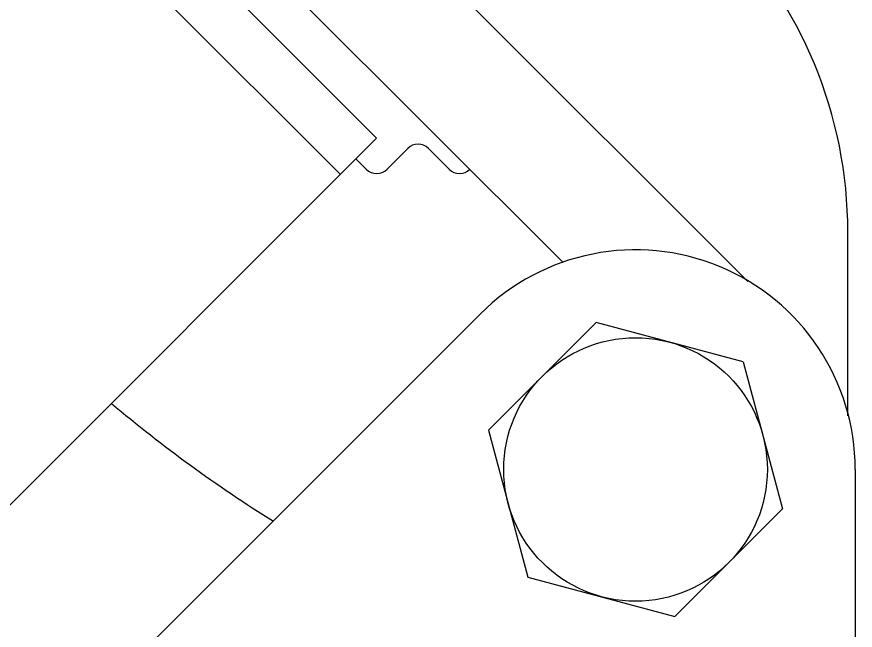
# Model space of a CAD drawing. Extents: x 1247970 to 1725648, y 860327 to 1277876.
# Drawn here: x 1317918.8 to 1318210.2, y 1201298.4 to 1201511.6 of the extents above; entities that cross this region are included whole.
import ezdxf

# ---------------------------------------------------------------- set-up
doc = ezdxf.new("R2010")
doc.units = 0
doc.header["$LTSCALE"] = 1000
doc.header["$MEASUREMENT"] = 0
doc.layers.get('0').update_dxf_attribs({"color": 254})
doc.layers.add('TK', color=4, linetype='Continuous')

# ---------------------------------------------------------------- blocks, each defined once
blk = doc.blocks.new('A$C7BF01818')
at = {"linetype": 'Continuous'}
for p, q in [((-2619.81, 7979.96), (-4076.06, 9436.21)), ((-2632.41, 7967.36), (-4088.66, 9423.61)), ((-2490.81, 7930.14), (-2706.2, 8145.53)), ((-2555, 7936.74), (-2734.99, 8116.74)), ((-2619.81, 7979.96), (-2767.39, 7832.38)), ((-2619.81, 7979.96), (-2767.39, 7832.38)), ((-2609, 7976.35), (-2616.2, 7969.15)), ((-2594.61, 7969.15), (-2601.8, 7976.35)), ((-2623.4, 7969.15), (-2627.01, 7972.76)), ((-2456.02, 7883.42), (-2456.03, 7947.31)), ((-2727.28, 7775.3), (-2583.82, 7918.77)), ((-2543.52, 7915.87), (-2580.92, 7878.47)), ((-2492.42, 7902.18), (-2543.52, 7915.87)), ((-2492.42, 7902.18), (-2478.73, 7851.09)), ((-2580.92, 7878.47), (-2567.23, 7827.37)), ((-2453.47, 7864.78), (-2453.47, 7559.08)), ((-2516.14, 7813.68), (-2478.73, 7851.09)), ((-2567.23, 7827.37), (-2516.14, 7813.68))]:
    blk.add_line(p, q, dxfattribs=at)
blk.add_circle((-2529.83, 7864.78), 45.81, dxfattribs=at)
for centre, radius, start, end in [((-2608.74, 7947.29), 152.71, 0.0086, 45), ((-2605.4, 7972.75), 5.09, 45, 135), ((-2619.8, 7972.75), 5.09, 225, 315), ((-2591.01, 7972.75), 5.09, 225, 315), ((-2529.83, 7864.78), 76.36, 0, 135), ((-2384.94, 8277.8), 509.03, 230.0192, 237.8659)]:
    blk.add_arc(centre, radius, start, end, dxfattribs=at)

msp = doc.modelspace()

# ---------------------------------------------------------------- block references
at = {"layer": 'TK'}
msp.add_blockref('A$C7BF01818', (1320663.7, 1193489.49), dxfattribs=at)

doc.saveas('drawing.dxf')
